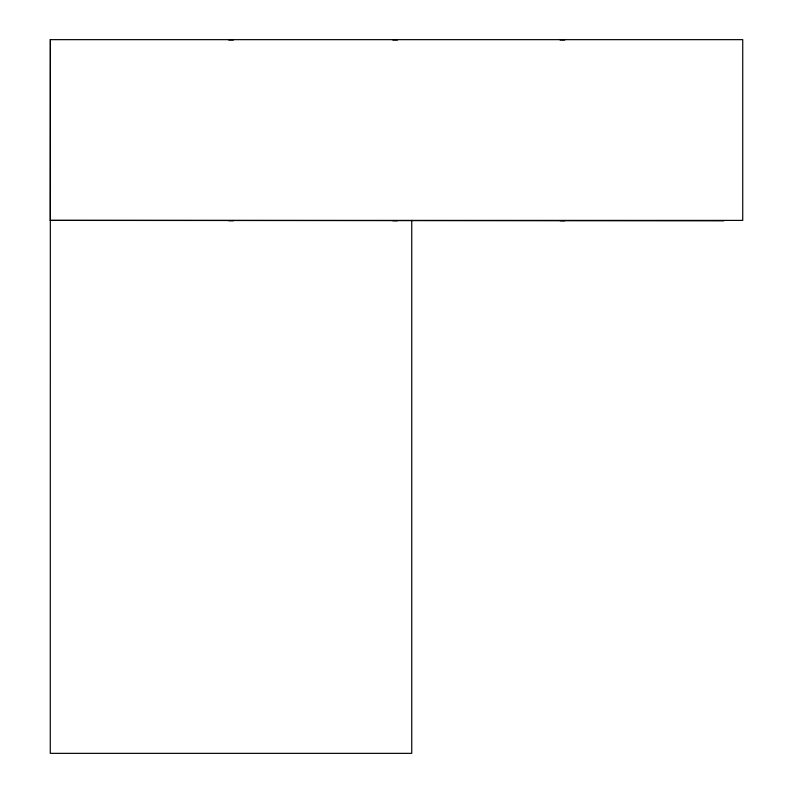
<?xml version="1.0" encoding="UTF-8"?>
<svg xmlns="http://www.w3.org/2000/svg" width="793" height="793" viewBox="0 0 793 793"><rect width="100%" height="100%" fill="white"/><g stroke="black" fill="none" stroke-linecap="round" stroke-linejoin="round"><path stroke-width="1.19" d="M50.266 39.65L742.734 39.65L742.734 220.395L50.266 220.395L50.355 39.65L50.266 753.35L411.745 753.35L411.745 220.395M228.771 40.007L233.4 40.007M392.822 40.007L397.462 40.007M560.126 40.007L564.765 40.007M228.771 220.751L233.4 220.751M392.822 220.751L397.462 220.751M560.126 220.751L564.765 220.751M723.87 220.831L50.266 220.395"/></g></svg>
